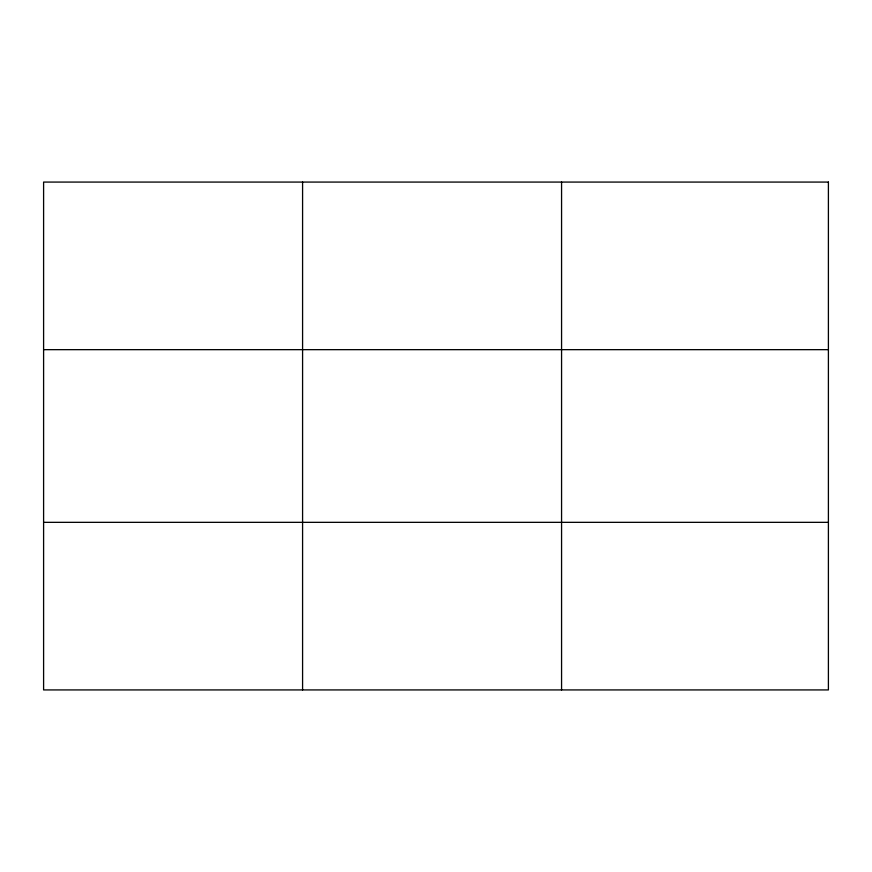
<?xml version="1.0" encoding="UTF-8"?>
<svg xmlns="http://www.w3.org/2000/svg" width="872" height="872" viewBox="0 0 872 872"><rect width="100%" height="100%" fill="white"/><g stroke="black" fill="none" stroke-linecap="round" stroke-linejoin="round"><path stroke-width="1.31" d="M302.584 182.074L302.584 689.926M561.568 182.074L561.568 689.926M43.6 349.661L828.4 349.661M43.6 522.339L828.4 522.339M828.4 182.074L828.4 689.926L43.6 689.926L43.6 182.074L828.4 182.074"/></g></svg>
